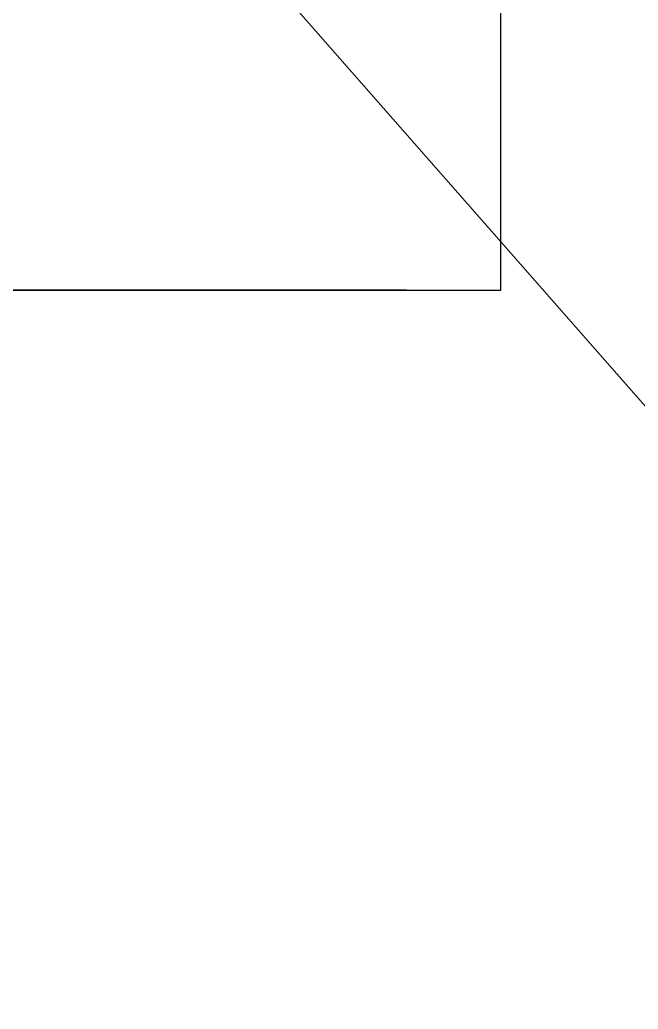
# Model space of a CAD drawing. Header units: millimetres. Extents: x -88595 to 880822, y -1054509 to -148035.
# Drawn here: x 181604.6 to 181800.9, y -269523.1 to -269209 of the extents above; entities that cross this region are included whole.
import ezdxf

# ---------------------------------------------------------------- set-up
doc = ezdxf.new("R2010")
doc.units = ezdxf.units.MM
doc.linetypes.add('$3$ADSK_Осевая', pattern=[14, 10, -2, 0, -2])
for name, color, linetype, lineweight in [('Марки', 7, 'Continuous', 20), ('Оборудование', 7, 'Continuous', 18), ('Трубопроводы', 7, 'Continuous', 18)]:
    doc.layers.add(name, color=color, linetype=linetype, lineweight=lineweight)

# ---------------------------------------------------------------- blocks, each defined once
blk = doc.blocks.new('$0$ADSK_Настенный внутренний блок кондиционера1 - AS12BS4HRA-3264940-В_Координация_1 этаж ОВ3')
at = {"layer": 'Оборудование', "color": 150, "lineweight": 30, "true_color": 0x0080ff}
for p, q in [((-427.5, -174), (-427.5, -10)), ((-427.5, -20), (-427.5, -134)), ((-427.5, -134), (-427.5, -204)), ((-427.5, -174), (-427.5, -204)), ((-427.5, -204), (427.5, -204))]:
    blk.add_line(p, q, dxfattribs=at)

msp = doc.modelspace()

# ---------------------------------------------------------------- linework, layer by layer
at = {"layer": 'Марки'}
msp.add_line((181655.35, -269163.3), (181966.52, -269518.05), dxfattribs=at)
at = {"layer": 'Трубопроводы', "color": 24, "linetype": '$3$ADSK_Осевая', "true_color": 0xa52900}
msp.add_open_spline([(181551.82, -269247.04), (181190.71, -269247.04), (181441.21, -269624.55), (181802.32, -269624.55)], degree=3, dxfattribs=at)

# ---------------------------------------------------------------- block references
at = {"layer": 'Оборудование', "color": 150, "lineweight": 30, "true_color": 0x0080ff, "rotation": 90.00000000000011}
msp.add_blockref('$0$ADSK_Настенный внутренний блок кондиционера1 - AS12BS4HRA-3264940-В_Координация_1 этаж ОВ3', (181553.25, -268867.31), dxfattribs=at)

doc.saveas('drawing.dxf')
